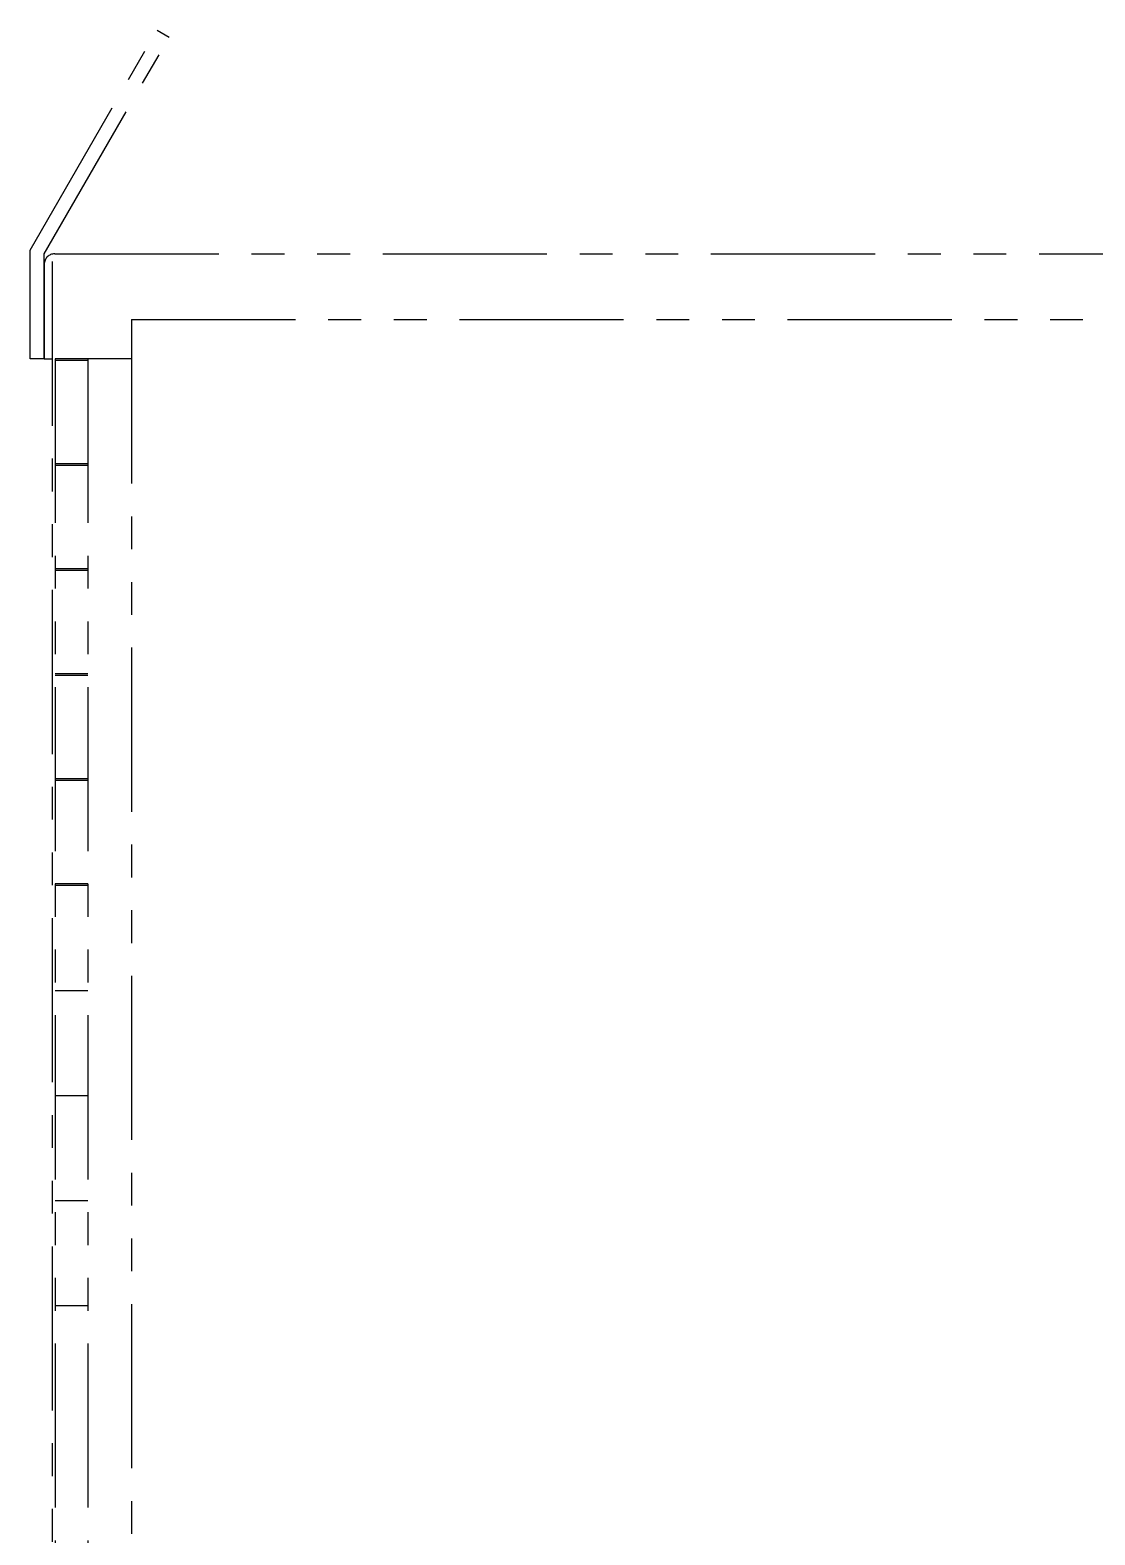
# Model space of a CAD drawing. Extents: x -2384 to 29887, y -2542 to 22350.
# Drawn here: x 5975.7 to 6233.3, y 2545.1 to 2909 of the extents above; entities that cross this region are included whole.
import ezdxf

# ---------------------------------------------------------------- set-up
doc = ezdxf.new("R2010")
doc.units = 0
doc.header["$LTSCALE"] = 63.5
doc.header["$MEASUREMENT"] = 0
doc.linetypes.add('PHANTOM', pattern=[2.5, 1.25, -0.25, 0.25, -0.25, 0.25, -0.25])
doc.layers.get('0').update_dxf_attribs({"linetype": 'CONTINUOUS'})
doc.layers.add('weld controller', color=1, linetype='PHANTOM')

# ---------------------------------------------------------------- blocks, each defined once
blk = doc.blocks.new('A$C53227E15')
at = {"layer": 'weld controller', "ltscale": 0.5}
for p, q in [((-375.31, 610.92), (-344.61, 664.1)), ((-371.9, 610), (-341.65, 662.39)), ((-344.61, 664.1), (-341.65, 662.39)), ((-375.31, 584.6), (-375.31, 610.92)), ((-371.9, 584.6), (-371.9, 610)), ((-370, 608.1), (-370, 0)), ((-369.36, 610), (369.36, 610)), ((-371.9, 607.46), (-371.9, 584.6)), ((-350.82, 594.13), (359.18, 594.13)), ((-350.82, 594.13), (-350.82, 15.88)), ((-371.9, 584.6), (-375.31, 584.6)), ((-371.9, 584.6), (-370, 584.6)), ((-369.24, 584.6), (-369.24, 25.4)), ((-350.82, 584.6), (-369.24, 584.6)), ((-361.36, 584.2), (-369.24, 584.2)), ((-361.36, 584.6), (-361.36, 25.4)), ((-361.36, 559.2), (-369.24, 559.2)), ((-361.36, 558.8), (-369.24, 558.8)), ((-361.36, 533.8), (-369.24, 533.8)), ((-361.36, 533.4), (-369.24, 533.4)), ((-361.36, 508.4), (-369.24, 508.4)), ((-361.36, 508), (-369.24, 508)), ((-361.36, 483), (-369.24, 483)), ((-361.36, 482.6), (-369.24, 482.6)), ((-361.36, 457.6), (-369.24, 457.6)), ((-361.36, 457.2), (-369.24, 457.2)), ((-361.36, 431.8), (-369.24, 431.8)), ((-361.36, 406.4), (-369.24, 406.4)), ((-361.36, 381), (-369.24, 381)), ((-361.36, 355.6), (-369.24, 355.6))]:
    blk.add_line(p, q, dxfattribs=at)
blk.add_arc((-369.36, 607.46), 2.54, 90, 180, dxfattribs=at)

msp = doc.modelspace()

# ---------------------------------------------------------------- block references
msp.add_blockref('A$C53227E15', (6351.01, 2244.95))

doc.saveas('drawing.dxf')
